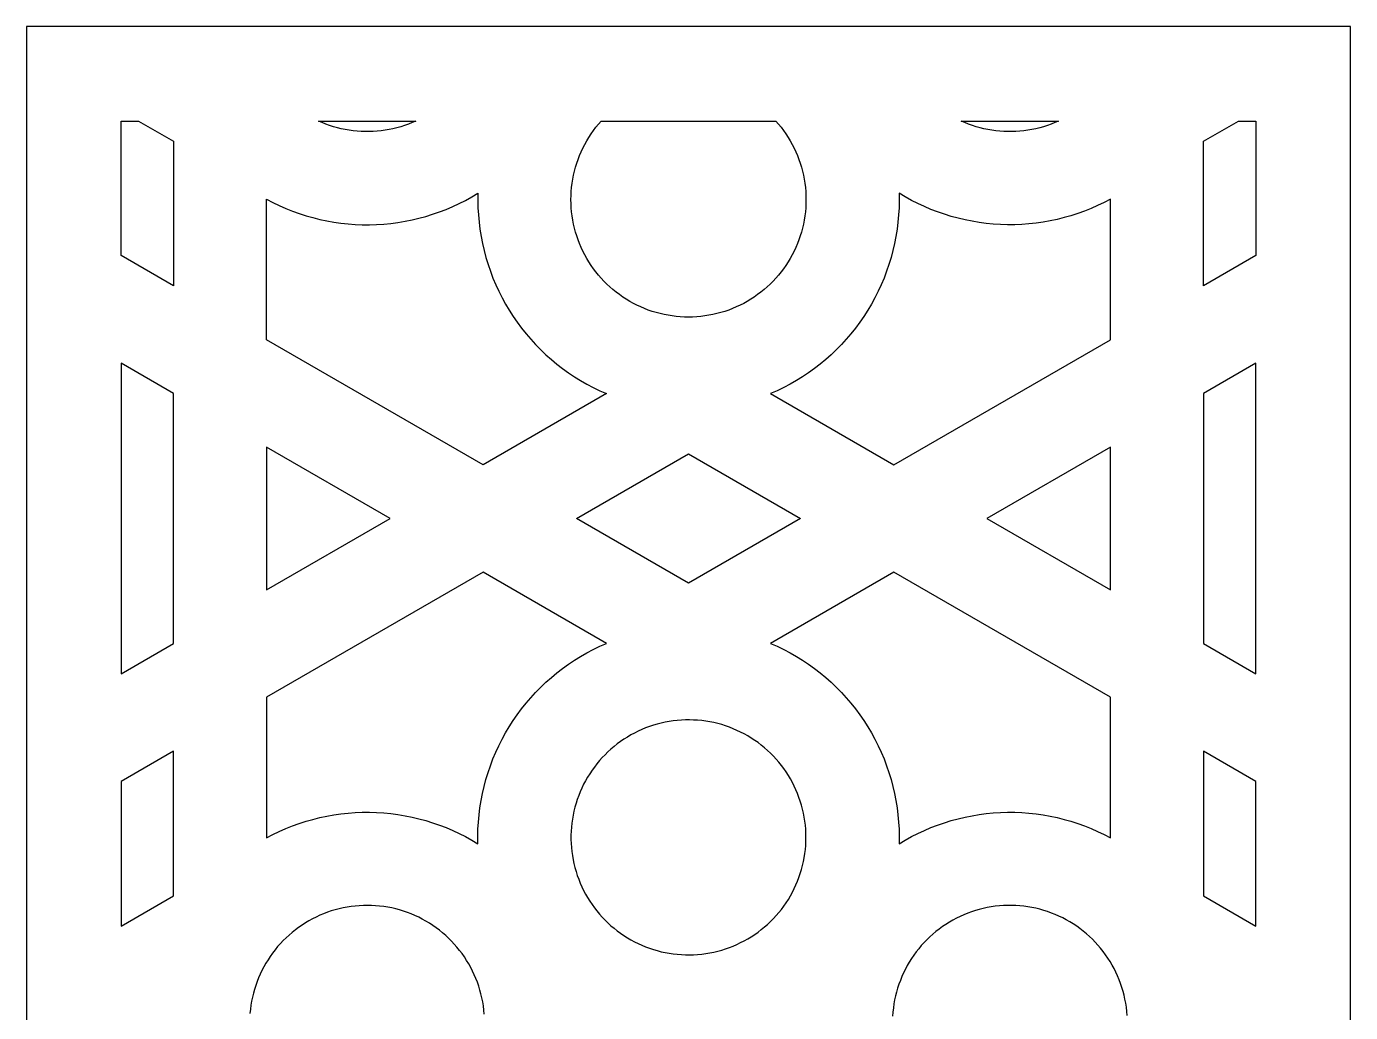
# Model space of a CAD drawing. Header units: millimetres. Extents: x 120 to 400, y 1801 to 2301.
# Drawn here: x 120.2 to 400.2, y 2092.4 to 2301 of the extents above; entities that cross this region are included whole.
import ezdxf

# ---------------------------------------------------------------- set-up
doc = ezdxf.new("R2010")
doc.units = ezdxf.units.MM
doc.layers.add('Layer 01', color=7, linetype='Continuous', true_color=0xffffff)

msp = doc.modelspace()

# ---------------------------------------------------------------- linework, layer by layer
at = {"layer": 'Layer 01'}
for p, q in [((400.21, 2301.02), (120.21, 2301.02)), ((120.21, 2301.02), (120.21, 1801.02)), ((400.21, 1801.02), (400.21, 2301.02)), ((140.21, 2252.54), (140.21, 2281.02)), ((140.21, 2281.02), (143.9, 2281.02)), ((143.9, 2281.02), (151.28, 2276.75)), ((182.73, 2280.68), (181.95, 2281.02)), ((181.95, 2281.02), (202.55, 2281.02)), ((183.52, 2280.37), (182.73, 2280.68)), ((184.32, 2280.08), (183.52, 2280.37)), ((185.13, 2279.82), (184.32, 2280.08)), ((185.95, 2279.59), (185.13, 2279.82)), ((186.77, 2279.39), (185.95, 2279.59)), ((187.6, 2279.22), (186.77, 2279.39)), ((188.44, 2279.08), (187.6, 2279.22)), ((196.89, 2279.22), (196.06, 2279.08)), ((197.72, 2279.39), (196.89, 2279.22)), ((198.55, 2279.59), (197.72, 2279.39)), ((199.37, 2279.82), (198.55, 2279.59)), ((200.18, 2280.08), (199.37, 2279.82)), ((200.98, 2280.37), (200.18, 2280.08)), ((201.77, 2280.68), (200.98, 2280.37)), ((202.55, 2281.02), (201.77, 2280.68)), ((240.1, 2279), (240.62, 2279.69)), ((240.62, 2279.69), (241.17, 2280.36)), ((241.17, 2280.36), (241.74, 2281.02)), ((241.74, 2281.02), (278.69, 2281.02)), ((278.69, 2281.02), (279.26, 2280.36)), ((279.26, 2280.36), (279.8, 2279.69)), ((279.8, 2279.69), (280.32, 2279)), ((318.66, 2280.68), (317.88, 2281.02)), ((317.88, 2281.02), (338.48, 2281.02)), ((319.45, 2280.37), (318.66, 2280.68)), ((320.25, 2280.08), (319.45, 2280.37)), ((321.06, 2279.82), (320.25, 2280.08)), ((321.88, 2279.59), (321.06, 2279.82)), ((322.7, 2279.39), (321.88, 2279.59)), ((323.53, 2279.22), (322.7, 2279.39)), ((324.37, 2279.08), (323.53, 2279.22)), ((332.82, 2279.22), (331.99, 2279.08)), ((333.65, 2279.39), (332.82, 2279.22)), ((334.48, 2279.59), (333.65, 2279.39)), ((335.3, 2279.82), (334.48, 2279.59)), ((336.11, 2280.08), (335.3, 2279.82)), ((336.91, 2280.37), (336.11, 2280.08)), ((337.7, 2280.68), (336.91, 2280.37)), ((338.48, 2281.02), (337.7, 2280.68)), ((369.14, 2276.75), (376.53, 2281.02)), ((376.53, 2281.02), (380.21, 2281.02)), ((380.21, 2281.02), (380.21, 2252.54)), ((151.28, 2276.75), (151.28, 2246.15)), ((189.28, 2278.96), (188.44, 2279.08)), ((190.13, 2278.87), (189.28, 2278.96)), ((190.97, 2278.82), (190.13, 2278.87)), ((191.82, 2278.79), (190.97, 2278.82)), ((192.67, 2278.79), (191.82, 2278.79)), ((193.52, 2278.82), (192.67, 2278.79)), ((194.37, 2278.87), (193.52, 2278.82)), ((195.21, 2278.96), (194.37, 2278.87)), ((196.06, 2279.08), (195.21, 2278.96)), ((238.27, 2276.05), (238.69, 2276.81)), ((238.69, 2276.81), (239.13, 2277.56)), ((239.13, 2277.56), (239.61, 2278.28)), ((239.61, 2278.28), (240.1, 2279)), ((280.32, 2279), (280.82, 2278.28)), ((280.82, 2278.28), (281.29, 2277.56)), ((281.29, 2277.56), (281.74, 2276.81)), ((281.74, 2276.81), (282.16, 2276.05)), ((325.21, 2278.96), (324.37, 2279.08)), ((326.06, 2278.87), (325.21, 2278.96)), ((326.9, 2278.82), (326.06, 2278.87)), ((327.75, 2278.79), (326.9, 2278.82)), ((328.6, 2278.79), (327.75, 2278.79)), ((329.45, 2278.82), (328.6, 2278.79)), ((330.3, 2278.87), (329.45, 2278.82)), ((331.14, 2278.96), (330.3, 2278.87)), ((331.99, 2279.08), (331.14, 2278.96)), ((369.14, 2246.15), (369.14, 2276.75)), ((236.86, 2272.89), (237.17, 2273.7)), ((237.17, 2273.7), (237.51, 2274.5)), ((237.51, 2274.5), (237.87, 2275.28)), ((237.87, 2275.28), (238.27, 2276.05)), ((282.16, 2276.05), (282.55, 2275.28)), ((282.55, 2275.28), (282.92, 2274.5)), ((282.92, 2274.5), (283.26, 2273.7)), ((283.26, 2273.7), (283.57, 2272.89)), ((236.1, 2270.4), (236.32, 2271.24)), ((236.32, 2271.24), (236.58, 2272.07)), ((236.58, 2272.07), (236.86, 2272.89)), ((283.57, 2272.89), (283.85, 2272.07)), ((283.85, 2272.07), (284.1, 2271.24)), ((284.1, 2271.24), (284.33, 2270.4)), ((235.6, 2267.85), (235.74, 2268.7)), ((235.74, 2268.7), (235.9, 2269.56)), ((235.9, 2269.56), (236.1, 2270.4)), ((284.33, 2270.4), (284.52, 2269.56)), ((284.52, 2269.56), (284.69, 2268.7)), ((284.69, 2268.7), (284.82, 2267.85)), ((214.38, 2264.97), (215.68, 2265.74)), ((215.68, 2265.74), (215.66, 2264.21)), ((235.36, 2264.39), (235.38, 2265.26)), ((235.38, 2265.26), (235.42, 2266.12)), ((235.42, 2266.12), (235.5, 2266.99)), ((235.5, 2266.99), (235.6, 2267.85)), ((284.82, 2267.85), (284.93, 2266.99)), ((284.93, 2266.99), (285, 2266.12)), ((285, 2266.12), (285.05, 2265.26)), ((285.05, 2265.26), (285.06, 2264.39)), ((306.04, 2264.97), (304.75, 2265.74)), ((304.75, 2265.74), (304.77, 2264.21)), ((170.98, 2234.77), (170.98, 2264.48)), ((170.98, 2264.48), (172.32, 2263.78)), ((172.32, 2263.78), (173.68, 2263.13)), ((173.68, 2263.13), (175.07, 2262.53)), ((175.07, 2262.53), (176.47, 2261.97)), ((208.95, 2262.33), (210.34, 2262.92)), ((210.34, 2262.92), (211.71, 2263.56)), ((211.71, 2263.56), (213.06, 2264.24)), ((213.06, 2264.24), (214.38, 2264.97)), ((215.66, 2264.21), (215.69, 2262.68)), ((215.69, 2262.68), (215.78, 2261.16)), ((235.38, 2263.52), (235.36, 2264.39)), ((235.42, 2262.66), (235.38, 2263.52)), ((235.5, 2261.79), (235.42, 2262.66)), ((285, 2262.66), (284.93, 2261.79)), ((285.05, 2263.52), (285, 2262.66)), ((285.06, 2264.39), (285.05, 2263.52)), ((304.73, 2262.68), (304.65, 2261.16)), ((304.77, 2264.21), (304.73, 2262.68)), ((307.37, 2264.24), (306.04, 2264.97)), ((308.72, 2263.56), (307.37, 2264.24)), ((310.09, 2262.92), (308.72, 2263.56)), ((311.48, 2262.33), (310.09, 2262.92)), ((345.36, 2262.53), (343.95, 2261.97)), ((346.74, 2263.13), (345.36, 2262.53)), ((348.1, 2263.78), (346.74, 2263.13)), ((349.44, 2264.48), (348.1, 2263.78)), ((349.44, 2234.77), (349.44, 2264.48)), ((176.47, 2261.97), (177.89, 2261.46)), ((177.89, 2261.46), (179.33, 2260.99)), ((179.33, 2260.99), (180.79, 2260.58)), ((180.79, 2260.58), (182.25, 2260.22)), ((182.25, 2260.22), (183.73, 2259.9)), ((183.73, 2259.9), (185.22, 2259.64)), ((185.22, 2259.64), (186.71, 2259.43)), ((198.77, 2259.56), (200.26, 2259.81)), ((200.26, 2259.81), (201.74, 2260.1)), ((201.74, 2260.1), (203.21, 2260.45)), ((203.21, 2260.45), (204.67, 2260.85)), ((204.67, 2260.85), (206.11, 2261.29)), ((206.11, 2261.29), (207.54, 2261.79)), ((207.54, 2261.79), (208.95, 2262.33)), ((215.78, 2261.16), (215.91, 2259.63)), ((215.91, 2259.63), (216.1, 2258.12)), ((235.6, 2260.93), (235.5, 2261.79)), ((235.74, 2260.07), (235.6, 2260.93)), ((235.91, 2259.22), (235.74, 2260.07)), ((284.69, 2260.07), (284.52, 2259.22)), ((284.82, 2260.93), (284.69, 2260.07)), ((284.93, 2261.79), (284.82, 2260.93)), ((304.51, 2259.63), (304.32, 2258.12)), ((304.65, 2261.16), (304.51, 2259.63)), ((312.89, 2261.79), (311.48, 2262.33)), ((314.32, 2261.29), (312.89, 2261.79)), ((315.76, 2260.85), (314.32, 2261.29)), ((317.22, 2260.45), (315.76, 2260.85)), ((318.69, 2260.1), (317.22, 2260.45)), ((320.17, 2259.81), (318.69, 2260.1)), ((321.66, 2259.56), (320.17, 2259.81)), ((335.21, 2259.64), (333.71, 2259.43)), ((336.69, 2259.9), (335.21, 2259.64)), ((338.17, 2260.22), (336.69, 2259.9)), ((339.64, 2260.58), (338.17, 2260.22)), ((341.09, 2260.99), (339.64, 2260.58)), ((342.53, 2261.46), (341.09, 2260.99)), ((343.95, 2261.97), (342.53, 2261.46)), ((186.71, 2259.43), (188.22, 2259.26)), ((188.22, 2259.26), (189.72, 2259.15)), ((189.72, 2259.15), (191.23, 2259.09)), ((191.23, 2259.09), (192.74, 2259.08)), ((192.74, 2259.08), (194.25, 2259.13)), ((194.25, 2259.13), (195.76, 2259.22)), ((195.76, 2259.22), (197.27, 2259.36)), ((197.27, 2259.36), (198.77, 2259.56)), ((216.1, 2258.12), (216.34, 2256.61)), ((236.1, 2258.38), (235.91, 2259.22)), ((236.33, 2257.54), (236.1, 2258.38)), ((236.58, 2256.71), (236.33, 2257.54)), ((284.1, 2257.54), (283.85, 2256.71)), ((284.32, 2258.38), (284.1, 2257.54)), ((284.52, 2259.22), (284.32, 2258.38)), ((304.32, 2258.12), (304.08, 2256.61)), ((323.16, 2259.36), (321.66, 2259.56)), ((324.66, 2259.22), (323.16, 2259.36)), ((326.17, 2259.13), (324.66, 2259.22)), ((327.68, 2259.08), (326.17, 2259.13)), ((329.19, 2259.09), (327.68, 2259.08)), ((330.7, 2259.15), (329.19, 2259.09)), ((332.21, 2259.26), (330.7, 2259.15)), ((333.71, 2259.43), (332.21, 2259.26)), ((216.34, 2256.61), (216.64, 2255.11)), ((216.64, 2255.11), (216.98, 2253.62)), ((236.86, 2255.89), (236.58, 2256.71)), ((237.17, 2255.08), (236.86, 2255.89)), ((237.51, 2254.28), (237.17, 2255.08)), ((237.88, 2253.5), (237.51, 2254.28)), ((282.91, 2254.28), (282.55, 2253.5)), ((283.25, 2255.08), (282.91, 2254.28)), ((283.56, 2255.89), (283.25, 2255.08)), ((283.85, 2256.71), (283.56, 2255.89)), ((303.79, 2255.11), (303.44, 2253.62)), ((304.08, 2256.61), (303.79, 2255.11)), ((151.28, 2246.15), (140.21, 2252.54)), ((216.98, 2253.62), (217.38, 2252.14)), ((217.38, 2252.14), (217.82, 2250.68)), ((238.27, 2252.72), (237.88, 2253.5)), ((238.69, 2251.97), (238.27, 2252.72)), ((239.14, 2251.22), (238.69, 2251.97)), ((239.61, 2250.49), (239.14, 2251.22)), ((281.29, 2251.22), (280.81, 2250.49)), ((281.73, 2251.97), (281.29, 2251.22)), ((282.15, 2252.72), (281.73, 2251.97)), ((282.55, 2253.5), (282.15, 2252.72)), ((303.05, 2252.14), (302.6, 2250.68)), ((303.44, 2253.62), (303.05, 2252.14)), ((380.21, 2252.54), (369.14, 2246.15)), ((217.82, 2250.68), (218.32, 2249.23)), ((218.32, 2249.23), (218.86, 2247.81)), ((240.11, 2249.78), (239.61, 2250.49)), ((240.63, 2249.09), (240.11, 2249.78)), ((241.18, 2248.42), (240.63, 2249.09)), ((241.75, 2247.76), (241.18, 2248.42)), ((279.25, 2248.42), (278.68, 2247.76)), ((279.79, 2249.09), (279.25, 2248.42)), ((280.32, 2249.78), (279.79, 2249.09)), ((280.81, 2250.49), (280.32, 2249.78)), ((302.11, 2249.23), (301.56, 2247.81)), ((302.6, 2250.68), (302.11, 2249.23)), ((218.86, 2247.81), (219.46, 2246.4)), ((219.46, 2246.4), (220.1, 2245.01)), ((242.34, 2247.13), (241.75, 2247.76)), ((242.95, 2246.52), (242.34, 2247.13)), ((243.59, 2245.92), (242.95, 2246.52)), ((244.24, 2245.36), (243.59, 2245.92)), ((276.84, 2245.92), (276.18, 2245.36)), ((277.47, 2246.52), (276.84, 2245.92)), ((278.09, 2247.13), (277.47, 2246.52)), ((278.68, 2247.76), (278.09, 2247.13)), ((300.97, 2246.4), (300.33, 2245.01)), ((301.56, 2247.81), (300.97, 2246.4)), ((220.1, 2245.01), (220.79, 2243.65)), ((220.79, 2243.65), (221.52, 2242.31)), ((244.91, 2244.81), (244.24, 2245.36)), ((245.61, 2244.29), (244.91, 2244.81)), ((246.32, 2243.79), (245.61, 2244.29)), ((247.05, 2243.32), (246.32, 2243.79)), ((247.79, 2242.87), (247.05, 2243.32)), ((248.55, 2242.45), (247.79, 2242.87)), ((272.64, 2242.87), (271.88, 2242.45)), ((273.38, 2243.32), (272.64, 2242.87)), ((274.11, 2243.79), (273.38, 2243.32)), ((274.82, 2244.29), (274.11, 2243.79)), ((275.51, 2244.81), (274.82, 2244.29)), ((276.18, 2245.36), (275.51, 2244.81)), ((299.64, 2243.65), (298.9, 2242.31)), ((300.33, 2245.01), (299.64, 2243.65)), ((221.52, 2242.31), (222.3, 2240.99)), ((222.3, 2240.99), (223.13, 2239.7)), ((249.32, 2242.06), (248.55, 2242.45)), ((250.11, 2241.69), (249.32, 2242.06)), ((250.9, 2241.35), (250.11, 2241.69)), ((251.71, 2241.04), (250.9, 2241.35)), ((252.53, 2240.76), (251.71, 2241.04)), ((253.36, 2240.51), (252.53, 2240.76)), ((254.2, 2240.28), (253.36, 2240.51)), ((255.05, 2240.09), (254.2, 2240.28)), ((255.9, 2239.92), (255.05, 2240.09)), ((265.38, 2240.09), (264.53, 2239.92)), ((266.22, 2240.28), (265.38, 2240.09)), ((267.06, 2240.51), (266.22, 2240.28)), ((267.89, 2240.76), (267.06, 2240.51)), ((268.71, 2241.04), (267.89, 2240.76)), ((269.52, 2241.35), (268.71, 2241.04)), ((270.32, 2241.69), (269.52, 2241.35)), ((271.11, 2242.06), (270.32, 2241.69)), ((271.88, 2242.45), (271.11, 2242.06)), ((298.12, 2240.99), (297.3, 2239.7)), ((298.9, 2242.31), (298.12, 2240.99)), ((223.13, 2239.7), (223.99, 2238.45)), ((223.99, 2238.45), (224.91, 2237.22)), ((224.91, 2237.22), (225.86, 2236.03)), ((256.75, 2239.78), (255.9, 2239.92)), ((257.62, 2239.68), (256.75, 2239.78)), ((258.48, 2239.6), (257.62, 2239.68)), ((259.35, 2239.56), (258.48, 2239.6)), ((260.21, 2239.54), (259.35, 2239.56)), ((261.08, 2239.56), (260.21, 2239.54)), ((261.95, 2239.6), (261.08, 2239.56)), ((262.81, 2239.68), (261.95, 2239.6)), ((263.67, 2239.78), (262.81, 2239.68)), ((264.53, 2239.92), (263.67, 2239.78)), ((295.52, 2237.22), (294.57, 2236.03)), ((296.43, 2238.45), (295.52, 2237.22)), ((297.3, 2239.7), (296.43, 2238.45)), ((216.8, 2208.32), (170.98, 2234.77)), ((225.86, 2236.03), (226.85, 2234.86)), ((226.85, 2234.86), (227.88, 2233.74)), ((293.57, 2234.86), (292.54, 2233.74)), ((294.57, 2236.03), (293.57, 2234.86)), ((303.62, 2208.32), (349.44, 2234.77)), ((227.88, 2233.74), (228.96, 2232.65)), ((228.96, 2232.65), (230.06, 2231.59)), ((291.47, 2232.65), (290.36, 2231.59)), ((292.54, 2233.74), (291.47, 2232.65)), ((151.28, 2223.4), (140.21, 2229.79)), ((140.21, 2229.79), (140.21, 2164.1)), ((230.06, 2231.59), (231.21, 2230.58)), ((231.21, 2230.58), (232.38, 2229.6)), ((232.38, 2229.6), (233.59, 2228.67)), ((288.04, 2229.6), (286.83, 2228.67)), ((289.22, 2230.58), (288.04, 2229.6)), ((290.36, 2231.59), (289.22, 2230.58)), ((380.21, 2229.79), (369.14, 2223.4)), ((380.21, 2164.1), (380.21, 2229.79)), ((233.59, 2228.67), (234.83, 2227.78)), ((234.83, 2227.78), (236.1, 2226.93)), ((236.1, 2226.93), (237.4, 2226.12)), ((237.4, 2226.12), (238.73, 2225.36)), ((283.02, 2226.12), (281.69, 2225.36)), ((284.32, 2226.93), (283.02, 2226.12)), ((285.59, 2227.78), (284.32, 2226.93)), ((286.83, 2228.67), (285.59, 2227.78)), ((151.28, 2170.49), (151.28, 2223.4)), ((242.85, 2223.36), (216.8, 2208.32)), ((238.73, 2225.36), (240.08, 2224.65)), ((240.08, 2224.65), (241.46, 2223.98)), ((241.46, 2223.98), (242.85, 2223.36)), ((278.97, 2223.98), (277.57, 2223.36)), ((277.57, 2223.36), (303.62, 2208.32)), ((280.34, 2224.65), (278.97, 2223.98)), ((281.69, 2225.36), (280.34, 2224.65)), ((369.14, 2223.4), (369.14, 2170.49)), ((197.1, 2196.95), (170.98, 2212.02)), ((170.98, 2212.02), (170.98, 2181.87)), ((349.44, 2212.02), (323.33, 2196.95)), ((349.44, 2181.87), (349.44, 2212.02)), ((236.5, 2196.95), (260.21, 2210.63)), ((260.21, 2210.63), (283.92, 2196.95)), ((170.98, 2181.87), (197.1, 2196.95)), ((260.21, 2183.26), (236.5, 2196.95)), ((283.92, 2196.95), (260.21, 2183.26)), ((323.33, 2196.95), (349.44, 2181.87)), ((216.8, 2185.57), (170.98, 2159.12)), ((242.85, 2170.53), (216.8, 2185.57)), ((303.62, 2185.57), (277.57, 2170.53)), ((349.44, 2159.12), (303.62, 2185.57)), ((140.21, 2164.1), (151.28, 2170.49)), ((241.46, 2169.91), (242.85, 2170.53)), ((277.57, 2170.53), (278.97, 2169.91)), ((369.14, 2170.49), (380.21, 2164.1)), ((236.1, 2166.96), (237.4, 2167.77)), ((237.4, 2167.77), (238.73, 2168.53)), ((238.73, 2168.53), (240.08, 2169.24)), ((240.08, 2169.24), (241.46, 2169.91)), ((278.97, 2169.91), (280.34, 2169.24)), ((280.34, 2169.24), (281.69, 2168.53)), ((281.69, 2168.53), (283.02, 2167.77)), ((283.02, 2167.77), (284.32, 2166.96)), ((232.38, 2164.29), (233.59, 2165.22)), ((233.59, 2165.22), (234.83, 2166.11)), ((234.83, 2166.11), (236.1, 2166.96)), ((284.32, 2166.96), (285.59, 2166.11)), ((285.59, 2166.11), (286.83, 2165.22)), ((286.83, 2165.22), (288.04, 2164.29)), ((228.96, 2161.25), (230.06, 2162.3)), ((230.06, 2162.3), (231.21, 2163.31)), ((231.21, 2163.31), (232.38, 2164.29)), ((288.04, 2164.29), (289.22, 2163.31)), ((289.22, 2163.31), (290.36, 2162.3)), ((290.36, 2162.3), (291.47, 2161.25)), ((170.98, 2159.12), (170.98, 2129.41)), ((225.86, 2157.87), (226.85, 2159.03)), ((226.85, 2159.03), (227.88, 2160.15)), ((227.88, 2160.15), (228.96, 2161.25)), ((291.47, 2161.25), (292.54, 2160.15)), ((292.54, 2160.15), (293.57, 2159.03)), ((293.57, 2159.03), (294.57, 2157.87)), ((349.44, 2129.41), (349.44, 2159.12)), ((223.99, 2155.44), (224.91, 2156.67)), ((224.91, 2156.67), (225.86, 2157.87)), ((294.57, 2157.87), (295.52, 2156.67)), ((295.52, 2156.67), (296.43, 2155.44)), ((222.3, 2152.9), (223.13, 2154.19)), ((223.13, 2154.19), (223.99, 2155.44)), ((252.78, 2153.21), (251.96, 2152.94)), ((253.61, 2153.45), (252.78, 2153.21)), ((254.44, 2153.67), (253.61, 2153.45)), ((255.28, 2153.85), (254.44, 2153.67)), ((256.13, 2154.01), (255.28, 2153.85)), ((256.99, 2154.14), (256.13, 2154.01)), ((257.84, 2154.23), (256.99, 2154.14)), ((258.7, 2154.3), (257.84, 2154.23)), ((259.57, 2154.34), (258.7, 2154.3)), ((260.43, 2154.35), (259.57, 2154.34)), ((261.29, 2154.32), (260.43, 2154.35)), ((262.15, 2154.27), (261.29, 2154.32)), ((263.01, 2154.19), (262.15, 2154.27)), ((263.87, 2154.08), (263.01, 2154.19)), ((264.72, 2153.94), (263.87, 2154.08)), ((265.56, 2153.77), (264.72, 2153.94)), ((266.4, 2153.56), (265.56, 2153.77)), ((267.23, 2153.34), (266.4, 2153.56)), ((268.06, 2153.08), (267.23, 2153.34)), ((296.43, 2155.44), (297.3, 2154.19)), ((297.3, 2154.19), (298.12, 2152.9)), ((220.79, 2150.24), (221.52, 2151.59)), ((221.52, 2151.59), (222.3, 2152.9)), ((247.29, 2150.72), (246.56, 2150.26)), ((248.04, 2151.16), (247.29, 2150.72)), ((248.8, 2151.57), (248.04, 2151.16)), ((249.57, 2151.95), (248.8, 2151.57)), ((250.35, 2152.31), (249.57, 2151.95)), ((251.15, 2152.64), (250.35, 2152.31)), ((251.96, 2152.94), (251.15, 2152.64)), ((268.87, 2152.79), (268.06, 2153.08)), ((269.67, 2152.48), (268.87, 2152.79)), ((270.46, 2152.13), (269.67, 2152.48)), ((271.24, 2151.76), (270.46, 2152.13)), ((272.01, 2151.37), (271.24, 2151.76)), ((272.76, 2150.95), (272.01, 2151.37)), ((273.5, 2150.5), (272.76, 2150.95)), ((274.22, 2150.02), (273.5, 2150.5)), ((298.12, 2152.9), (298.9, 2151.59)), ((298.9, 2151.59), (299.64, 2150.24)), ((151.28, 2147.74), (140.21, 2141.35)), ((151.28, 2117.14), (151.28, 2147.74)), ((219.46, 2147.49), (220.1, 2148.88)), ((220.1, 2148.88), (220.79, 2150.24)), ((243.82, 2148.17), (243.18, 2147.59)), ((244.48, 2148.73), (243.82, 2148.17)), ((245.16, 2149.27), (244.48, 2148.73)), ((245.85, 2149.78), (245.16, 2149.27)), ((246.56, 2150.26), (245.85, 2149.78)), ((274.92, 2149.53), (274.22, 2150.02)), ((275.61, 2149), (274.92, 2149.53)), ((276.28, 2148.46), (275.61, 2149)), ((276.93, 2147.89), (276.28, 2148.46)), ((277.56, 2147.3), (276.93, 2147.89)), ((299.64, 2150.24), (300.33, 2148.88)), ((300.33, 2148.88), (300.97, 2147.49)), ((380.21, 2141.35), (369.14, 2147.74)), ((369.14, 2147.74), (369.14, 2117.14)), ((218.32, 2144.66), (218.86, 2146.08)), ((218.86, 2146.08), (219.46, 2147.49)), ((240.84, 2145.06), (240.31, 2144.38)), ((241.39, 2145.73), (240.84, 2145.06)), ((241.97, 2146.37), (241.39, 2145.73)), ((242.56, 2146.99), (241.97, 2146.37)), ((243.18, 2147.59), (242.56, 2146.99)), ((278.16, 2146.68), (277.56, 2147.3)), ((278.75, 2146.05), (278.16, 2146.68)), ((279.31, 2145.4), (278.75, 2146.05)), ((279.85, 2144.72), (279.31, 2145.4)), ((300.97, 2147.49), (301.56, 2146.08)), ((301.56, 2146.08), (302.11, 2144.66)), ((217.38, 2141.75), (217.82, 2143.21)), ((217.82, 2143.21), (218.32, 2144.66)), ((238.87, 2142.23), (238.44, 2141.48)), ((239.33, 2142.96), (238.87, 2142.23)), ((239.81, 2143.68), (239.33, 2142.96)), ((240.31, 2144.38), (239.81, 2143.68)), ((280.37, 2144.03), (279.85, 2144.72)), ((280.86, 2143.33), (280.37, 2144.03)), ((281.33, 2142.6), (280.86, 2143.33)), ((281.77, 2141.86), (281.33, 2142.6)), ((302.11, 2144.66), (302.6, 2143.21)), ((302.6, 2143.21), (303.05, 2141.75)), ((140.21, 2141.35), (140.21, 2110.75)), ((216.64, 2138.78), (216.98, 2140.27)), ((216.98, 2140.27), (217.38, 2141.75)), ((237.66, 2139.94), (237.32, 2139.16)), ((238.04, 2140.72), (237.66, 2139.94)), ((238.44, 2141.48), (238.04, 2140.72)), ((282.19, 2141.1), (281.77, 2141.86)), ((282.58, 2140.33), (282.19, 2141.1)), ((282.94, 2139.55), (282.58, 2140.33)), ((283.27, 2138.76), (282.94, 2139.55)), ((303.05, 2141.75), (303.44, 2140.27)), ((303.44, 2140.27), (303.79, 2138.78)), ((380.21, 2110.75), (380.21, 2141.35)), ((216.1, 2135.77), (216.34, 2137.28)), ((216.34, 2137.28), (216.64, 2138.78)), ((236.44, 2136.72), (236.2, 2135.89)), ((236.7, 2137.54), (236.44, 2136.72)), ((236.99, 2138.36), (236.7, 2137.54)), ((237.32, 2139.16), (236.99, 2138.36)), ((283.58, 2137.95), (283.27, 2138.76)), ((283.86, 2137.13), (283.58, 2137.95)), ((284.11, 2136.31), (283.86, 2137.13)), ((303.79, 2138.78), (304.08, 2137.28)), ((304.08, 2137.28), (304.32, 2135.77)), ((180.79, 2133.31), (182.25, 2133.67)), ((182.25, 2133.67), (183.73, 2133.99)), ((183.73, 2133.99), (185.22, 2134.25)), ((185.22, 2134.25), (186.71, 2134.47)), ((186.71, 2134.47), (188.22, 2134.63)), ((188.22, 2134.63), (189.72, 2134.74)), ((189.72, 2134.74), (191.23, 2134.8)), ((191.23, 2134.8), (192.74, 2134.81)), ((192.74, 2134.81), (194.25, 2134.76)), ((194.25, 2134.76), (195.76, 2134.67)), ((195.76, 2134.67), (197.27, 2134.53)), ((197.27, 2134.53), (198.77, 2134.33)), ((198.77, 2134.33), (200.26, 2134.08)), ((200.26, 2134.08), (201.74, 2133.79)), ((201.74, 2133.79), (203.21, 2133.44)), ((215.78, 2132.73), (215.91, 2134.26)), ((215.91, 2134.26), (216.1, 2135.77)), ((235.81, 2134.21), (235.66, 2133.36)), ((235.99, 2135.06), (235.81, 2134.21)), ((236.2, 2135.89), (235.99, 2135.06)), ((284.33, 2135.48), (284.11, 2136.31)), ((284.53, 2134.63), (284.33, 2135.48)), ((284.69, 2133.79), (284.53, 2134.63)), ((284.82, 2132.94), (284.69, 2133.79)), ((304.32, 2135.77), (304.51, 2134.26)), ((304.51, 2134.26), (304.65, 2132.73)), ((317.22, 2133.44), (318.69, 2133.79)), ((318.69, 2133.79), (320.17, 2134.08)), ((320.17, 2134.08), (321.66, 2134.33)), ((321.66, 2134.33), (323.16, 2134.53)), ((323.16, 2134.53), (324.66, 2134.67)), ((324.66, 2134.67), (326.17, 2134.76)), ((326.17, 2134.76), (327.68, 2134.81)), ((327.68, 2134.81), (329.19, 2134.8)), ((329.19, 2134.8), (330.7, 2134.74)), ((330.7, 2134.74), (332.21, 2134.63)), ((332.21, 2134.63), (333.71, 2134.47)), ((333.71, 2134.47), (335.21, 2134.25)), ((335.21, 2134.25), (336.69, 2133.99)), ((336.69, 2133.99), (338.17, 2133.67)), ((338.17, 2133.67), (339.64, 2133.31)), ((173.68, 2130.76), (175.07, 2131.37)), ((175.07, 2131.37), (176.47, 2131.92)), ((176.47, 2131.92), (177.89, 2132.43)), ((177.89, 2132.43), (179.33, 2132.9)), ((179.33, 2132.9), (180.79, 2133.31)), ((203.21, 2133.44), (204.67, 2133.04)), ((204.67, 2133.04), (206.11, 2132.6)), ((206.11, 2132.6), (207.54, 2132.1)), ((207.54, 2132.1), (208.95, 2131.56)), ((208.95, 2131.56), (210.34, 2130.97)), ((210.34, 2130.97), (211.71, 2130.34)), ((215.66, 2129.68), (215.69, 2131.21)), ((215.69, 2131.21), (215.78, 2132.73)), ((235.45, 2131.65), (235.39, 2130.79)), ((235.54, 2132.51), (235.45, 2131.65)), ((235.66, 2133.36), (235.54, 2132.51)), ((284.93, 2132.08), (284.82, 2132.94)), ((285, 2131.22), (284.93, 2132.08)), ((285.05, 2130.36), (285, 2131.22)), ((304.65, 2132.73), (304.73, 2131.21)), ((304.73, 2131.21), (304.77, 2129.68)), ((308.72, 2130.34), (310.09, 2130.97)), ((310.09, 2130.97), (311.48, 2131.56)), ((311.48, 2131.56), (312.89, 2132.1)), ((312.89, 2132.1), (314.32, 2132.6)), ((314.32, 2132.6), (315.76, 2133.04)), ((315.76, 2133.04), (317.22, 2133.44)), ((339.64, 2133.31), (341.09, 2132.9)), ((341.09, 2132.9), (342.53, 2132.43)), ((342.53, 2132.43), (343.95, 2131.92)), ((343.95, 2131.92), (345.36, 2131.37)), ((345.36, 2131.37), (346.74, 2130.76)), ((170.98, 2129.41), (172.32, 2130.11)), ((172.32, 2130.11), (173.68, 2130.76)), ((211.71, 2130.34), (213.06, 2129.65)), ((213.06, 2129.65), (214.38, 2128.92)), ((214.38, 2128.92), (215.68, 2128.15)), ((215.68, 2128.15), (215.66, 2129.68)), ((235.39, 2130.79), (235.36, 2129.93)), ((235.36, 2129.93), (235.36, 2129.06)), ((235.36, 2129.06), (235.39, 2128.2)), ((235.39, 2128.2), (235.45, 2127.34)), ((285, 2127.77), (285.05, 2128.63)), ((285.06, 2129.5), (285.05, 2130.36)), ((285.05, 2128.63), (285.06, 2129.5)), ((304.77, 2129.68), (304.75, 2128.15)), ((304.75, 2128.15), (306.04, 2128.92)), ((306.04, 2128.92), (307.37, 2129.65)), ((307.37, 2129.65), (308.72, 2130.34)), ((346.74, 2130.76), (348.1, 2130.11)), ((348.1, 2130.11), (349.44, 2129.41)), ((235.45, 2127.34), (235.54, 2126.48)), ((235.54, 2126.48), (235.66, 2125.63)), ((235.66, 2125.63), (235.81, 2124.78)), ((284.53, 2124.36), (284.69, 2125.2)), ((284.69, 2125.2), (284.82, 2126.06)), ((284.82, 2126.06), (284.93, 2126.91)), ((284.93, 2126.91), (285, 2127.77)), ((235.81, 2124.78), (235.99, 2123.94)), ((235.99, 2123.94), (236.2, 2123.1)), ((236.2, 2123.1), (236.44, 2122.27)), ((283.86, 2121.86), (284.11, 2122.68)), ((284.11, 2122.68), (284.33, 2123.52)), ((284.33, 2123.52), (284.53, 2124.36)), ((236.44, 2122.27), (236.7, 2121.45)), ((236.7, 2121.45), (236.99, 2120.64)), ((236.99, 2120.64), (237.32, 2119.84)), ((237.32, 2119.84), (237.66, 2119.05)), ((282.94, 2119.44), (283.27, 2120.24)), ((283.27, 2120.24), (283.58, 2121.04)), ((283.58, 2121.04), (283.86, 2121.86)), ((140.21, 2110.75), (151.28, 2117.14)), ((237.66, 2119.05), (238.04, 2118.27)), ((238.04, 2118.27), (238.44, 2117.51)), ((238.44, 2117.51), (238.87, 2116.76)), ((281.33, 2116.39), (281.77, 2117.13)), ((281.77, 2117.13), (282.19, 2117.89)), ((282.19, 2117.89), (282.58, 2118.66)), ((282.58, 2118.66), (282.94, 2119.44)), ((369.14, 2117.14), (380.21, 2110.75)), ((185.5, 2114.18), (184.68, 2113.93)), ((186.34, 2114.4), (185.5, 2114.18)), ((187.18, 2114.59), (186.34, 2114.4)), ((188.03, 2114.75), (187.18, 2114.59)), ((188.88, 2114.88), (188.03, 2114.75)), ((189.74, 2114.98), (188.88, 2114.88)), ((190.6, 2115.05), (189.74, 2114.98)), ((191.46, 2115.1), (190.6, 2115.05)), ((192.32, 2115.11), (191.46, 2115.1)), ((193.18, 2115.09), (192.32, 2115.11)), ((194.04, 2115.04), (193.18, 2115.09)), ((194.9, 2114.97), (194.04, 2115.04)), ((195.76, 2114.86), (194.9, 2114.97)), ((196.61, 2114.72), (195.76, 2114.86)), ((197.46, 2114.56), (196.61, 2114.72)), ((198.3, 2114.36), (197.46, 2114.56)), ((199.13, 2114.14), (198.3, 2114.36)), ((199.95, 2113.88), (199.13, 2114.14)), ((238.87, 2116.76), (239.33, 2116.03)), ((239.33, 2116.03), (239.81, 2115.31)), ((239.81, 2115.31), (240.31, 2114.61)), ((240.31, 2114.61), (240.84, 2113.93)), ((279.31, 2113.6), (279.85, 2114.27)), ((279.85, 2114.27), (280.37, 2114.96)), ((280.37, 2114.96), (280.86, 2115.67)), ((280.86, 2115.67), (281.33, 2116.39)), ((320.88, 2114.01), (320.06, 2113.75)), ((321.71, 2114.25), (320.88, 2114.01)), ((322.55, 2114.46), (321.71, 2114.25)), ((323.39, 2114.64), (322.55, 2114.46)), ((324.24, 2114.79), (323.39, 2114.64)), ((325.09, 2114.92), (324.24, 2114.79)), ((325.95, 2115.01), (325.09, 2114.92)), ((326.81, 2115.07), (325.95, 2115.01)), ((327.67, 2115.1), (326.81, 2115.07)), ((328.54, 2115.11), (327.67, 2115.1)), ((329.4, 2115.08), (328.54, 2115.11)), ((330.26, 2115.02), (329.4, 2115.08)), ((331.12, 2114.93), (330.26, 2115.02)), ((331.97, 2114.82), (331.12, 2114.93)), ((332.82, 2114.67), (331.97, 2114.82)), ((333.67, 2114.49), (332.82, 2114.67)), ((334.51, 2114.29), (333.67, 2114.49)), ((335.34, 2114.06), (334.51, 2114.29)), ((336.16, 2113.79), (335.34, 2114.06)), ((179.2, 2111.41), (178.48, 2110.94)), ((179.95, 2111.85), (179.2, 2111.41)), ((180.7, 2112.26), (179.95, 2111.85)), ((181.47, 2112.65), (180.7, 2112.26)), ((182.26, 2113.01), (181.47, 2112.65)), ((183.05, 2113.35), (182.26, 2113.01)), ((183.86, 2113.65), (183.05, 2113.35)), ((184.68, 2113.93), (183.86, 2113.65)), ((200.77, 2113.6), (199.95, 2113.88)), ((201.58, 2113.29), (200.77, 2113.6)), ((202.37, 2112.95), (201.58, 2113.29)), ((203.15, 2112.59), (202.37, 2112.95)), ((203.92, 2112.2), (203.15, 2112.59)), ((204.67, 2111.78), (203.92, 2112.2)), ((205.41, 2111.33), (204.67, 2111.78)), ((206.14, 2110.86), (205.41, 2111.33)), ((240.84, 2113.93), (241.39, 2113.27)), ((241.39, 2113.27), (241.97, 2112.62)), ((241.97, 2112.62), (242.56, 2112)), ((242.56, 2112), (243.18, 2111.4)), ((243.18, 2111.4), (243.82, 2110.82)), ((276.93, 2111.1), (277.56, 2111.7)), ((277.56, 2111.7), (278.16, 2112.31)), ((278.16, 2112.31), (278.75, 2112.94)), ((278.75, 2112.94), (279.31, 2113.6)), ((315.38, 2111.56), (314.65, 2111.1)), ((316.13, 2111.99), (315.38, 2111.56)), ((316.89, 2112.4), (316.13, 2111.99)), ((317.66, 2112.77), (316.89, 2112.4)), ((318.45, 2113.13), (317.66, 2112.77)), ((319.25, 2113.45), (318.45, 2113.13)), ((320.06, 2113.75), (319.25, 2113.45)), ((336.97, 2113.5), (336.16, 2113.79)), ((337.77, 2113.18), (336.97, 2113.5)), ((338.56, 2112.84), (337.77, 2113.18)), ((339.34, 2112.46), (338.56, 2112.84)), ((340.1, 2112.06), (339.34, 2112.46)), ((340.85, 2111.63), (340.1, 2112.06)), ((341.59, 2111.18), (340.85, 2111.63)), ((175.75, 2108.84), (175.11, 2108.26)), ((176.4, 2109.4), (175.75, 2108.84)), ((177.08, 2109.94), (176.4, 2109.4)), ((177.77, 2110.45), (177.08, 2109.94)), ((178.48, 2110.94), (177.77, 2110.45)), ((206.84, 2110.37), (206.14, 2110.86)), ((207.53, 2109.85), (206.84, 2110.37)), ((208.2, 2109.31), (207.53, 2109.85)), ((208.86, 2108.74), (208.2, 2109.31)), ((209.49, 2108.16), (208.86, 2108.74)), ((243.82, 2110.82), (244.48, 2110.26)), ((244.48, 2110.26), (245.16, 2109.73)), ((245.16, 2109.73), (245.85, 2109.21)), ((245.85, 2109.21), (246.56, 2108.73)), ((246.56, 2108.73), (247.29, 2108.27)), ((272.76, 2108.05), (273.5, 2108.49)), ((273.5, 2108.49), (274.22, 2108.97)), ((274.22, 2108.97), (274.92, 2109.47)), ((274.92, 2109.47), (275.61, 2109.99)), ((275.61, 2109.99), (276.28, 2110.54)), ((276.28, 2110.54), (276.93, 2111.1)), ((311.25, 2108.45), (310.63, 2107.85)), ((311.89, 2109.03), (311.25, 2108.45)), ((312.55, 2109.58), (311.89, 2109.03)), ((313.23, 2110.11), (312.55, 2109.58)), ((313.93, 2110.62), (313.23, 2110.11)), ((314.65, 2111.1), (313.93, 2110.62)), ((342.3, 2110.7), (341.59, 2111.18)), ((343, 2110.2), (342.3, 2110.7)), ((343.69, 2109.67), (343, 2110.2)), ((344.35, 2109.12), (343.69, 2109.67)), ((345, 2108.55), (344.35, 2109.12)), ((345.62, 2107.96), (345, 2108.55)), ((172.79, 2105.71), (172.26, 2105.03)), ((173.33, 2106.38), (172.79, 2105.71)), ((173.91, 2107.02), (173.33, 2106.38)), ((174.5, 2107.65), (173.91, 2107.02)), ((175.11, 2108.26), (174.5, 2107.65)), ((210.1, 2107.55), (209.49, 2108.16)), ((210.69, 2106.92), (210.1, 2107.55)), ((211.25, 2106.27), (210.69, 2106.92)), ((211.8, 2105.6), (211.25, 2106.27)), ((247.29, 2108.27), (248.04, 2107.83)), ((248.04, 2107.83), (248.8, 2107.42)), ((248.8, 2107.42), (249.57, 2107.04)), ((249.57, 2107.04), (250.35, 2106.68)), ((250.35, 2106.68), (251.15, 2106.35)), ((251.15, 2106.35), (251.96, 2106.05)), ((251.96, 2106.05), (252.78, 2105.78)), ((252.78, 2105.78), (253.61, 2105.54)), ((266.4, 2105.43), (267.23, 2105.66)), ((267.23, 2105.66), (268.06, 2105.91)), ((268.06, 2105.91), (268.87, 2106.2)), ((268.87, 2106.2), (269.67, 2106.52)), ((269.67, 2106.52), (270.46, 2106.86)), ((270.46, 2106.86), (271.24, 2107.23)), ((271.24, 2107.23), (272.01, 2107.62)), ((272.01, 2107.62), (272.76, 2108.05)), ((308.9, 2105.94), (308.36, 2105.26)), ((309.45, 2106.6), (308.9, 2105.94)), ((310.03, 2107.24), (309.45, 2106.6)), ((310.63, 2107.85), (310.03, 2107.24)), ((346.23, 2107.34), (345.62, 2107.96)), ((346.81, 2106.7), (346.23, 2107.34)), ((347.37, 2106.05), (346.81, 2106.7)), ((347.9, 2105.37), (347.37, 2106.05)), ((170.83, 2102.87), (170.41, 2102.12)), ((171.29, 2103.6), (170.83, 2102.87)), ((171.76, 2104.32), (171.29, 2103.6)), ((172.26, 2105.03), (171.76, 2104.32)), ((212.32, 2104.91), (211.8, 2105.6)), ((212.82, 2104.21), (212.32, 2104.91)), ((213.29, 2103.48), (212.82, 2104.21)), ((213.73, 2102.74), (213.29, 2103.48)), ((253.61, 2105.54), (254.44, 2105.32)), ((254.44, 2105.32), (255.28, 2105.14)), ((255.28, 2105.14), (256.13, 2104.98)), ((256.13, 2104.98), (256.99, 2104.85)), ((256.99, 2104.85), (257.84, 2104.76)), ((257.84, 2104.76), (258.7, 2104.69)), ((258.7, 2104.69), (259.57, 2104.65)), ((259.57, 2104.65), (260.43, 2104.65)), ((260.43, 2104.65), (261.29, 2104.67)), ((261.29, 2104.67), (262.15, 2104.72)), ((262.15, 2104.72), (263.01, 2104.8)), ((263.01, 2104.8), (263.87, 2104.91)), ((263.87, 2104.91), (264.72, 2105.06)), ((264.72, 2105.06), (265.56, 2105.23)), ((265.56, 2105.23), (266.4, 2105.43)), ((306.91, 2103.12), (306.48, 2102.37)), ((307.37, 2103.85), (306.91, 2103.12)), ((307.85, 2104.56), (307.37, 2103.85)), ((308.36, 2105.26), (307.85, 2104.56)), ((348.42, 2104.68), (347.9, 2105.37)), ((348.91, 2103.97), (348.42, 2104.68)), ((349.37, 2103.24), (348.91, 2103.97)), ((349.81, 2102.5), (349.37, 2103.24)), ((169.64, 2100.57), (169.29, 2099.78)), ((170.01, 2101.35), (169.64, 2100.57)), ((170.41, 2102.12), (170.01, 2101.35)), ((214.15, 2101.99), (213.73, 2102.74)), ((214.55, 2101.22), (214.15, 2101.99)), ((214.92, 2100.44), (214.55, 2101.22)), ((215.26, 2099.65), (214.92, 2100.44)), ((305.34, 2100.05), (305.01, 2099.25)), ((305.69, 2100.84), (305.34, 2100.05)), ((306.07, 2101.61), (305.69, 2100.84)), ((306.48, 2102.37), (306.07, 2101.61)), ((350.22, 2101.74), (349.81, 2102.5)), ((350.6, 2100.97), (350.22, 2101.74)), ((350.96, 2100.18), (350.6, 2100.97)), ((351.29, 2099.38), (350.96, 2100.18)), ((168.43, 2097.35), (168.2, 2096.51)), ((168.69, 2098.17), (168.43, 2097.35)), ((168.98, 2098.98), (168.69, 2098.17)), ((169.29, 2099.78), (168.98, 2098.98)), ((215.57, 2098.85), (215.26, 2099.65)), ((215.85, 2098.03), (215.57, 2098.85)), ((216.11, 2097.21), (215.85, 2098.03)), ((216.33, 2096.38), (216.11, 2097.21)), ((304.44, 2097.62), (304.2, 2096.79)), ((304.71, 2098.44), (304.44, 2097.62)), ((305.01, 2099.25), (304.71, 2098.44)), ((351.6, 2098.58), (351.29, 2099.38)), ((351.87, 2097.76), (351.6, 2098.58)), ((352.12, 2096.93), (351.87, 2097.76)), ((167.82, 2094.83), (167.68, 2093.98)), ((167.99, 2095.68), (167.82, 2094.83)), ((168.2, 2096.51), (167.99, 2095.68)), ((216.53, 2095.54), (216.33, 2096.38)), ((216.7, 2094.69), (216.53, 2095.54)), ((216.84, 2093.84), (216.7, 2094.69)), ((303.81, 2095.11), (303.65, 2094.26)), ((303.99, 2095.96), (303.81, 2095.11)), ((304.2, 2096.79), (303.99, 2095.96)), ((352.33, 2096.1), (352.12, 2096.93)), ((352.52, 2095.25), (352.33, 2096.1)), ((352.68, 2094.41), (352.52, 2095.25)), ((352.81, 2093.55), (352.68, 2094.41)), ((167.56, 2093.13), (167.48, 2092.27)), ((167.68, 2093.98), (167.56, 2093.13)), ((216.95, 2092.98), (216.84, 2093.84)), ((217.03, 2092.12), (216.95, 2092.98)), ((303.43, 2092.55), (303.37, 2091.69)), ((303.53, 2093.41), (303.43, 2092.55)), ((303.65, 2094.26), (303.53, 2093.41)), ((352.91, 2092.7), (352.81, 2093.55)), ((352.98, 2091.84), (352.91, 2092.7))]:
    msp.add_line(p, q, dxfattribs=at)

doc.saveas('drawing.dxf')
